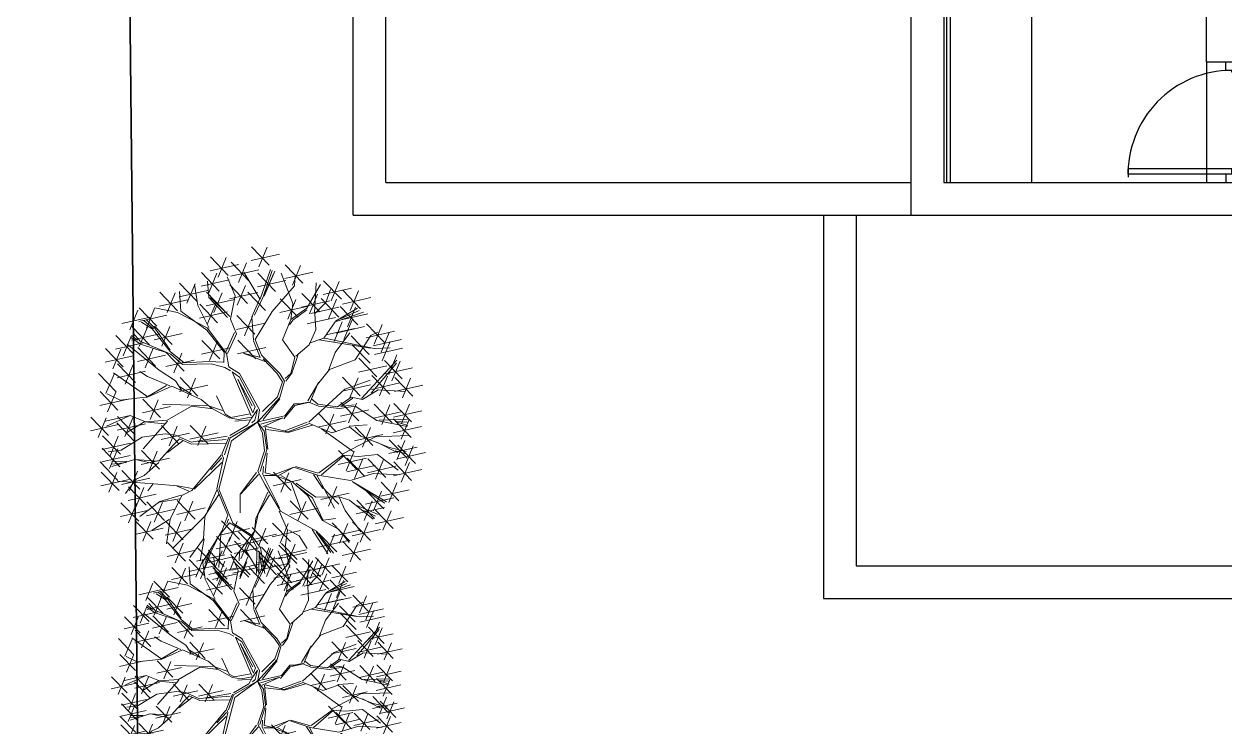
# Model space of a CAD drawing. Extents: x 2080 to 102394, y 2071 to 93424.
# Drawn here: x 84529.5 to 84858.9, y 79437.5 to 79630.1 of the extents above; entities that cross this region are included whole.
import ezdxf

# ---------------------------------------------------------------- set-up
doc = ezdxf.new("R2010")
doc.units = 0
doc.header["$LTSCALE"] = 20
doc.header["$MEASUREMENT"] = 0
for name, color, linetype, lineweight in [('division', 13, 'Continuous', 18), ('NEEM TREE', 84, 'Continuous', 5), ('tree', 60, 'Continuous', 0)]:
    doc.layers.add(name, color=color, linetype=linetype, lineweight=lineweight)
for name, color, linetype in [('DOOR', 1, 'Continuous'), ('Glass', 130, 'Continuous'), ('wall', 13, 'Continuous')]:
    doc.layers.add(name, color=color, linetype=linetype)

# ---------------------------------------------------------------- blocks, each defined once
blk = doc.blocks.new('TREE')
at = {"layer": 'tree', "linetype": 'ByBlock'}
for p, q in [((-0.2047716997317366, 0.6602496223813432), (-0.109540623164321, 0.583660957185657)), ((-0.1724862412111179, 0.5879475225879105), (-0.1581848741434442, 0.6953171114546421)), ((-0.1348287441633147, 0.660200407017328), (-0.03959766759589911, 0.5836117418216418)), ((-0.102543285642696, 0.5878983072238952), (-0.08824191857502228, 0.6952678960906269)), ((-0.0332904832348504, 0.6639208178503395), (0.05261188193571797, 0.6887732089830934)), ((-0.03273926895008117, 0.7067743865409284), (0.06249180761733442, 0.630185721345697)), ((-0.03046937203953348, 0.5587907972280846), (-0.01616800497185977, 0.6661603860948162)), ((0.05003146862145513, 0.5834706857658603), (0.06433283568912884, 0.6908402746325919)), ((0.1555702320079035, 0.5562703697946745), (0.169871599076032, 0.6636399586614061)), ((-0.2730131341263586, 0.5454230838104195), (-0.2587117670582302, 0.6527926726766964)), ((-0.2053229140165058, 0.6173960536907543), (-0.1194205488459374, 0.6422484448235082)), ((-0.1913900040840417, 0.5074789055452129), (-0.1770886370159133, 0.6148484944119446)), ((-0.1353799584476292, 0.6173468383262843), (-0.04947759327751555, 0.6421992294590382)), ((-0.08887329515027886, 0.4611941131392996), (-0.08735537877373645, 0.6347601536986076)), ((-0.06330604484446667, 0.5882393283304737), (0.02259632032564696, 0.6130917194632275)), ((-0.06275483056015219, 0.6310928970210625), (0.0324762460072634, 0.5545042318258311)), ((-0.05480624512210852, 0.6425909750305436), (-0.05169977730156461, 0.590293229650797)), ((-0.04693692081445988, 0.6439180218535512), (-0.04656676493459599, 0.610669520612646)), ((-0.04237954751988582, 0.5999547460264694), (-0.03543713852604924, 0.6434779408718896)), ((0.01719479581652195, 0.6129192168682494), (0.1030971609866356, 0.6377716080010032)), ((0.01774601010083643, 0.6557727855588382), (0.112977086668252, 0.5791841203636068)), ((0.02886617604053754, 0.592458615403757), (0.02290427004618323, 0.6447507030866291)), ((0.03495025949587216, 0.6410716397167562), (0.03250191015786186, 0.5878371554031219)), ((0.0437559389361013, 0.6368461453021155), (0.03852490488270632, 0.585997623717958)), ((0.1504912383152259, 0.5515816373540474), (0.1052596279232603, 0.6391280503312373)), ((0.1227335592029704, 0.5857189008975183), (0.208635924373084, 0.6105712920302722)), ((0.1232847734877396, 0.6285724695881072), (0.2185158500551552, 0.551983804392421)), ((0.2377070912525596, 0.5150510653966194), (0.2520084583202333, 0.622420654263351)), ((-0.4374773307836222, 0.4562615439790534), (-0.4231759637159485, 0.563631132845785)), ((-0.3610802317489288, 0.5643843513262254), (-0.2658491551819679, 0.4877956861305393)), ((-0.3287947732287648, 0.4920822515327927), (-0.3144934061606364, 0.5994518403995244)), ((-0.3058498069312918, 0.5748716149128086), (-0.2199474417611782, 0.5997240060455624)), ((-0.2902821670090816, 0.5111309517383233), (-0.3030264878871094, 0.5703692050547033)), ((-0.2242266768889749, 0.5369274366480568), (-0.1383243117188613, 0.5617798277803558)), ((-0.2236754626046604, 0.5797810053386456), (-0.1284443860367901, 0.5031923401429594)), ((-0.2072361589953289, 0.4328113964179465), (-0.216589730884607, 0.6045441189694429)), ((-0.08490814947936087, 0.4833227916560645), (-0.07060678241168716, 0.5906923805223414)), ((-0.05169977730156461, 0.590293229650797), (-0.01067010028009463, 0.4796723166705306)), ((-0.005161655896699813, 0.4639457741950537), (-0.04237954751988582, 0.5999547460264694)), ((-0.002144088200111582, 0.5575333370989028), (0.093086988367304, 0.4809446719032167)), ((0.00138116530570187, 0.4731389211042369), (0.02886617604053754, 0.592458615403757)), ((0.03852490488270632, 0.585997623717958), (0.006467804897965834, 0.4768519306567214)), ((0.03014137032050712, 0.4852312373054701), (0.04444273738818083, 0.5926008261722018)), ((0.1630054053312051, 0.545126303365123), (0.2237171336464598, 0.6000962616635661)), ((0.2048704184471717, 0.5444995964994632), (0.2907727836177401, 0.5693519876322171)), ((0.2054216327319409, 0.5873531651900521), (0.3006527092993565, 0.5107644999943659)), ((0.2257115066045117, 0.5030681841485602), (0.2872921249313549, 0.5693332060986904)), ((0.3301473046344654, 0.4703861666880584), (0.3444486717021391, 0.5777557555543353)), ((0.4054635251686705, 0.4811434850030309), (0.4197648922363442, 0.5885130738697626)), ((-0.4703140035890101, 0.4857100750818972), (-0.3844116384184417, 0.5105624662141963)), ((-0.4697627893042409, 0.5285636437724861), (-0.3745317127368253, 0.4519749785767999)), ((-0.361631446033698, 0.5215307826356366), (-0.2757290808635844, 0.5463831737683904)), ((-0.2063065960951462, 0.427299132796179), (-0.2902821670090816, 0.5111309517383233)), ((-0.1402414872313784, 0.4833063010405567), (-0.1438061513554203, 0.5217404302798059)), ((-0.1177448222847488, 0.5127713227584536), (-0.03184245711463518, 0.5376237138912074)), ((-0.1171936079999796, 0.5556248914490425), (-0.02196253143256399, 0.4790362262533563)), ((-0.002695302484880813, 0.514679768408314), (0.08320706268568756, 0.5395321595406131)), ((0.1766775252158368, 0.4132364758852418), (0.1504912383152259, 0.5515816373540474)), ((0.1688134770447505, 0.4090550968658135), (0.1630054053312051, 0.545126303365123)), ((0.2787885677857957, 0.4021195594700657), (0.2930899348534695, 0.5094891483367974)), ((0.2815336599583134, 0.4872141407131494), (0.3322998782232389, 0.5349723532376629)), ((0.2973106318290775, 0.4998346977904475), (0.3832129969996458, 0.5246870889232014)), ((0.2978618461138467, 0.5426882664810364), (0.3930929226812623, 0.4660996012853502)), ((0.3726268523632825, 0.51059201610542), (0.4585292175338509, 0.5354444072381739)), ((0.3731780666480518, 0.5534455847960089), (0.4684091432154673, 0.4768569196007775)), ((-0.4677666639536255, 0.3685443559720625), (-0.4534652968859518, 0.4759139448383394)), ((-0.3142592101416994, 0.4371156584256823), (-0.4122265174305539, 0.4876513183471616)), ((-0.3142592101416994, 0.4371156584256823), (-0.3981511339115968, 0.5041164927033606)), ((-0.3883072487788013, 0.3547327278583907), (-0.3740058817111276, 0.4621023167246676)), ((-0.3648914025407066, 0.3699328150214569), (-0.3505900354730329, 0.4773024038881886)), ((-0.1122412785016422, 0.38452800446521), (-0.1402414872313784, 0.4833063010405567)), ((-0.08063028726110133, 0.3786826676196142), (-0.08887329515027886, 0.4611941131392996)), ((-0.02646622730026138, 0.3760885798014897), (-0.01216486023258767, 0.4834581686682213)), ((-0.008514703547916724, 0.3991378379396338), (-0.005161655896699813, 0.4639457741950537)), ((0.0002856997557501018, 0.3977666757214138), (0.00138116530570187, 0.4731389211042369)), ((0.1805266360643145, 0.4058778849680493), (0.2257115066045117, 0.5030681841485602)), ((0.1885218385141343, 0.4646439632219881), (0.2837529150815499, 0.3880552980263019)), ((0.220807297034753, 0.3923418634285554), (0.2351086641024267, 0.499711452295287)), ((0.2459518949808626, 0.4315680905729096), (0.3318542601509762, 0.4564204817052087)), ((0.246503109265177, 0.4744216592634984), (0.3417341858325926, 0.3978329940678123)), ((0.2645663811476879, 0.3725921596715125), (0.2815336599583134, 0.4872141407131494)), ((0.2735313918965403, 0.3684349571863095), (0.2851151465347357, 0.4823110573834128)), ((0.3569957221034201, 0.4048621390688822), (0.3972012187346081, 0.4816141244805294)), ((0.4096842221442785, 0.4714890344566811), (0.504915298711694, 0.3949003692609949)), ((0.4419696806648972, 0.3991869346632484), (0.4562710477325709, 0.50655652352998)), ((0.5468795489377953, 0.3728220639031861), (0.561180916005469, 0.4801916527699177)), ((-0.5611328601175956, 0.3076993046565804), (-0.5468314930499218, 0.415068893523312)), ((-0.542356951047168, 0.4094201606035313), (-0.4471258744797524, 0.3328314954078451)), ((-0.5100714925265493, 0.3371180608100985), (-0.4957701254584208, 0.4444876496768302)), ((-0.5006033367590135, 0.3979928870744516), (-0.4147009715888998, 0.4228452782072054)), ((-0.500052122474699, 0.4408464557650404), (-0.4048210459068287, 0.3642577905693543)), ((-0.4523033325963297, 0.3771209612432358), (-0.4920412145606861, 0.4151515571561504)), ((-0.3977280753456398, 0.3993813461243008), (-0.3118257101755262, 0.4242337372570546)), ((-0.3971768610613253, 0.4422349148148896), (-0.3019457844939097, 0.3656462496192034)), ((-0.2950708033299634, 0.3732950854041519), (-0.3844675136460864, 0.4056774366094942)), ((-0.2946193013499396, 0.3706177002163713), (-0.3142592101416994, 0.4371156584256823)), ((-0.2414996160687224, 0.3318735208349608), (-0.2271982490005939, 0.4392431097012377)), ((-0.1200398703754217, 0.3971424797332475), (-0.2125931242276238, 0.4319080223272067)), ((-0.108181731005061, 0.3767900427010318), (-0.2063065960951462, 0.427299132796179)), ((-0.05930290010564931, 0.4055371109043335), (0.02659946506491906, 0.4303895020366326)), ((-0.05875168582088008, 0.4483906795949224), (0.0364793907465355, 0.3718020143992362)), ((0.1413231901733525, 0.2925897347627142), (0.1688134770447505, 0.4090550968658135)), ((0.1431178708448897, 0.2819473640579417), (0.1766775252158368, 0.4132364758852418)), ((0.1879706242293651, 0.4217903945313992), (0.2738729893999334, 0.4466427856636983)), ((0.331508334029877, 0.4161930842610673), (0.4267394105972926, 0.3396044190653811)), ((0.3637937925504957, 0.3438909844676346), (0.3780951596186242, 0.4512605733343662)), ((0.4091330078595092, 0.4286354657656375), (0.4950353730300776, 0.4534878568983913)), ((0.4111663096973643, 0.316166116221666), (0.4575915097689176, 0.4386712426753547)), ((0.5140428761324074, 0.4022705950060299), (0.5999452413029758, 0.427122986138329)), ((0.5145940904171766, 0.4451241636966188), (0.6098251669845922, 0.3685354985009326)), ((-0.5910221504832407, 0.2773912757688777), (-0.5767207834151122, 0.3847608646356093)), ((-0.5429081653314825, 0.3665665919129424), (-0.4570058001613688, 0.3914189830452415)), ((-0.4487023065262292, 0.3077752842618793), (-0.5309965756728161, 0.3638504930149793)), ((-0.4801490593918061, 0.3276933749693853), (-0.52360070506802, 0.3708081426530043)), ((-0.4745942422332519, 0.328630113903273), (-0.5138903273141295, 0.3781561001801492)), ((-0.3538391702240915, 0.3409039008920445), (-0.4523033325963297, 0.3771209612432358)), ((-0.2522802941866757, 0.3021166211547097), (-0.2977492859463382, 0.372843398358782)), ((-0.232764298290931, 0.3026541849371824), (-0.2946193013499396, 0.3706177002163713)), ((-0.2743362888736556, 0.3613220519373499), (-0.188433923703542, 0.3861744430701037)), ((-0.2737850745888863, 0.4041756206279388), (-0.1785539980214708, 0.3275869554322526)), ((-0.1233735311598139, 0.267974519080326), (-0.1920236525356813, 0.3598978004961282)), ((-0.07484137949541037, 0.245384074307367), (-0.108181731005061, 0.3767900427010318)), ((-0.09549449833139079, 0.3342252808024568), (-0.08063028726110133, 0.3786826676196142)), ((-0.07273677681814661, 0.2650933630543477), (-0.0584354097504729, 0.3724629519210794)), ((0.06914111148034863, 0.3056384066230748), (-0.008514703547916724, 0.3991378379396338)), ((0.06957763222771973, 0.3199881291834572), (0.0002856997557501018, 0.3977666757214138)), ((0.07544354382935126, 0.3626452808325666), (0.1706746203967668, 0.2860566156368805)), ((0.10772900234997, 0.2903431810391339), (0.1220303694176437, 0.3977127699058656)), ((0.2347808708022967, 0.3003508774559123), (0.266877008928077, 0.3588902472401969)), ((0.266877008928077, 0.3588902472401969), (0.3569957221034201, 0.4048621390688822)), ((0.3309571197455625, 0.3733395155700237), (0.4168594849156761, 0.3981919067027775)), ((0.3873694333342428, 0.2655848842050545), (0.4016708004019165, 0.3729544730717862)), ((0.4116178116773881, 0.3134887310338854), (0.5357320545308539, 0.3567709280764575)), ((0.4442580984755296, 0.3548685642358578), (0.5394891750429451, 0.2782798990401716)), ((0.4765435569961483, 0.2825664644424251), (0.490844924063822, 0.3899360533091567)), ((-0.6238588232881739, 0.3068398068712668), (-0.5379564581180603, 0.3316921980040206)), ((-0.6233076090038594, 0.3496933755618556), (-0.5280765324364438, 0.2731047103666242)), ((-0.477638222735095, 0.1801211204092397), (-0.5630706165215997, 0.3056200677215202)), ((-0.531906900615013, 0.212928651418224), (-0.5176055335468845, 0.3202982402849557)), ((-0.3896616828328661, 0.2230334303885684), (-0.4487023065262292, 0.3077752842618793)), ((-0.4071844598465759, 0.225313043054939), (-0.4454567203806619, 0.3054673831097716)), ((-0.414413958334535, 0.2003477184048279), (-0.4001125912668613, 0.3077173072715595)), ((-0.2349912789272821, 0.2995251127040319), (-0.3901688904147704, 0.3068848798061481)), ((-0.2835645098448367, 0.274236094526259), (-0.3538391702240915, 0.3409039008920445)), ((-0.2796076163399448, 0.2004047593159157), (-0.2653062492722711, 0.3077743481826474)), ((-0.1055734496235345, 0.2945418941571916), (-0.01967108445296617, 0.3193942852894907)), ((-0.1050222353387653, 0.3373954628477804), (-0.009791158771349728, 0.2608067976520942)), ((-0.08264970785694459, 0.2916870887302139), (-0.08958556152219899, 0.3491513309500078)), ((0.09216289305823011, 0.2509886446960081), (0.06914111148034863, 0.3056384066230748)), ((0.1056334072991376, 0.2699157118618132), (0.06957763222771973, 0.3199881291834572)), ((0.07489232954458203, 0.3197917121419778), (0.1607946947146957, 0.3446441032747316)), ((0.2329217450019314, 0.3113754046994472), (0.1471733459547977, 0.288492642001529)), ((0.2492194992846635, 0.3122598263580585), (0.3444505758525338, 0.235671161162827)), ((0.2815049578052822, 0.2399577265650805), (0.2958063248734106, 0.3473273154318122)), ((0.3309324336833015, 0.2942132974408196), (0.4111663096973643, 0.316166116221666)), ((0.3427069259091695, 0.29069184507307), (0.4260973454597661, 0.3102614724652994)), ((0.4260973454597661, 0.3102614724652994), (0.5371131194110603, 0.3485812792669094)), ((0.5416241688876653, 0.3381659323149506), (0.4319058126720847, 0.3084874613682587)), ((0.4437068841907603, 0.3120149955448142), (0.5296092493613287, 0.336867386677568)), ((0.4820000303170673, 0.1939983543761628), (0.5517068296016987, 0.3120070378618038)), ((0.5755416540737315, 0.2143877095095377), (0.5898430211418599, 0.3217572983762693)), ((-0.5684587958517113, 0.1491026664716628), (-0.5541574287840376, 0.2564722553383945)), ((-0.5647435734199462, 0.2423771825210679), (-0.4788412082498326, 0.267229573653367)), ((-0.5641923591356317, 0.2852307512116568), (-0.4689612825682161, 0.2086420860159706)), ((-0.4472506311394682, 0.2297962495076717), (-0.3613482659693545, 0.2546486406399708)), ((-0.4466994168551537, 0.2726498181982606), (-0.3514683402877381, 0.1960611530025744)), ((-0.312444289144878, 0.2298532904183048), (-0.2265419239747644, 0.2547056815510587)), ((-0.3118930748605635, 0.2727068591093484), (-0.2166619982931479, 0.1961181939136623)), ((-0.2604963554922506, 0.2362496140085568), (-0.2835645098448367, 0.274236094526259)), ((-0.1219924662796075, 0.2597848702707779), (-0.232764298290931, 0.3026541849371824)), ((-0.08021516718054045, 0.2109496543075693), (-0.1224705271997664, 0.2626197487047648)), ((-0.07516896857941902, 0.1810259375033638), (-0.1219924662796075, 0.2597848702707779)), ((0.1055353856127113, 0.2394434812399595), (0.1431178708448897, 0.2819473640579417)), ((0.1061015848658826, 0.2671394412432164), (0.1413231901733525, 0.2925897347627142)), ((0.1458759282186293, 0.279851306146611), (0.2347808708022967, 0.3003508774559123)), ((0.202826624316458, 0.1722671724287466), (0.2171279913841317, 0.2796367612950235)), ((0.248668285000349, 0.2694062576674696), (0.3345706501704626, 0.2942586488002235)), ((0.258028825110614, 0.2287923426702037), (0.3309324336833015, 0.2942132974408196)), ((0.5427049812687983, 0.2438362406119268), (0.6286073464389119, 0.2686886317446806)), ((0.5432561955531128, 0.2866898093025156), (0.6384872721205284, 0.2101011441072842)), ((0.5450453606681549, 0.2352427428522788), (0.5826391993750804, 0.2611810106445773)), ((-0.6730011879349149, 0.2040365830257542), (-0.5777701113674993, 0.127447917830068)), ((-0.6407157294142962, 0.1317344832323215), (-0.6264143623466225, 0.2391040720990532)), ((-0.6012954686570993, 0.1785511975745067), (-0.5153931034865309, 0.2034035887072605)), ((-0.60074425437233, 0.2214047662650955), (-0.5055131778049144, 0.1448161010694093)), ((-0.5089458572756485, 0.2500290553448394), (-0.5844198948889243, 0.2487223469474884)), ((-0.4756527748272674, 0.23327754314505), (-0.5089458572756485, 0.2500290553448394)), ((-0.3947483224246753, 0.2193204208360839), (-0.4756527748272674, 0.23327754314505)), ((-0.2993589710540618, 0.2182751126861149), (-0.3896616828328661, 0.2230334303885684)), ((-0.2596527459090794, 0.1973705099521794), (-0.3387161448654297, 0.2173485429652828)), ((-0.2623837817131971, 0.2135654218950549), (-0.2993589710540618, 0.2182751126861149)), ((-0.247621472415176, 0.1599021719939628), (-0.2623837817131971, 0.2135654218950549)), ((-0.243003010389657, 0.166391452165044), (-0.2604963554922506, 0.2362496140085568)), ((-0.2033609782220083, 0.1057132190940138), (-0.1890596111538798, 0.2130828079607454)), ((-0.07655003345962541, 0.1892155863129119), (-0.07484137949541037, 0.245384074307367)), ((-0.06064916904551865, 0.1275941416079149), (-0.02309559609057033, 0.2037369467270764)), ((0.00249525644176174, 0.03742958015300246), (0.09809314223321053, 0.2158225501925699)), ((0.09676663912796357, 0.2236886502787456), (0.09216289305823011, 0.2509886446960081)), ((0.09809314223321053, 0.2158225501925699), (0.09901478141046027, 0.176480734366578)), ((0.1114972916070656, 0.1871513935570874), (0.1055353856127113, 0.2394434812399595)), ((0.1705411657958393, 0.2445692722217245), (0.2657722423632549, 0.1679806070260383)), ((0.2186426852954355, 0.1635165715483708), (0.1881312882378552, 0.2281812117494155)), ((0.1881312882378552, 0.2281812117494155), (0.2187834206438311, 0.130012095465645)), ((0.2190941872754593, 0.1608391863605902), (0.2558018444742629, 0.2256632704375079)), ((0.2299656755412798, 0.1626725043684019), (0.2642887943029564, 0.224340946385837)), ((0.2642887943029564, 0.224340946385837), (0.4011907394269656, 0.2417584427744259)), ((0.4011907394269656, 0.2417584427744259), (0.5450453606681549, 0.2352427428522788)), ((0.418252276905605, 0.2131307848721917), (0.5134833534730205, 0.1365421196765055)), ((0.4505377354262237, 0.140828685078759), (0.4648391024938974, 0.2481982739454907)), ((-0.6735524022196842, 0.1611830143351654), (-0.5876500370495705, 0.1860354054674644)), ((-0.5700170971049374, 0.04881103816342147), (-0.555715730036809, 0.1561806270301531)), ((-0.4808838088806624, 0.1824290215608926), (-0.5169226430889466, 0.1815861711147591)), ((-0.421765155592766, 0.09722445591796713), (-0.477638222735095, 0.1801211204092397)), ((-0.1561977407236554, 0.04968968617549763), (-0.247621472415176, 0.1599021719939628)), ((-0.1279765819117529, 0.06301443901156745), (-0.243003010389657, 0.166391452165044)), ((-0.2361976510269415, 0.1351617501968576), (-0.1502952858568278, 0.1600141413291567)), ((-0.2356464367421722, 0.1780153188874465), (-0.1404153601747566, 0.1014266536917603)), ((-0.06234100055735325, 0.1049566995225177), (-0.07655003345962541, 0.1892155863129119)), ((-0.0551917342163506, 0.1451975769427918), (-0.07570411770393548, 0.2005343073556105)), ((0.01591939790796459, 0.03969336590989769), (0.08789987095724427, 0.1774615886956781)), ((0.08789987095724427, 0.1774615886956781), (0.03772213788624867, 0.06002554147607952)), ((0.09901478141046027, 0.176480734366578), (0.04276240470289849, 0.04707526961919939)), ((0.04365238706122909, 0.02485944697264131), (0.1114972916070656, 0.1871513935570874)), ((0.2174523580029017, 0.05430866779261123), (0.2299656755412798, 0.1626725043684019)), ((0.3357749560964294, 0.132895921841282), (0.4235927779786834, 0.1588811869460187)), ((0.4177010626208357, 0.1702772161811481), (0.5036034277914041, 0.1951296073139019)), ((0.4235927779786834, 0.1588811869460187), (0.4820000303170673, 0.1939983543761628)), ((0.4235927779786834, 0.1588811869460187), (0.5029639157846759, 0.1359842387755634)), ((0.4927488593693852, 0.1557216329342737), (0.5879799359368008, 0.07913296773858747)), ((0.5029639157846759, 0.1359842387755634), (0.6176713823965656, 0.1524124843363097)), ((0.5067126966496289, 0.09741918611643996), (0.6117792680397542, 0.1710174800978166)), ((0.5250343178900039, 0.08341953314084094), (0.5393356849576776, 0.1907891220075726)), ((0.62418741963711, 0.04506976997208767), (0.6384887867052385, 0.1524393588388193)), ((-0.6951409054386204, 0.1094923127357106), (-0.5999098288707501, 0.03290364754047914)), ((-0.6628554469180017, 0.03719021294273261), (-0.6485540798498732, 0.1445598018094643)), ((-0.5198075131734186, 0.1140019642407424), (-0.6220370881692361, 0.1414942471492395)), ((-0.6028537699098706, 0.07825956926581057), (-0.516951404739757, 0.1031119603985644)), ((-0.6023025556255561, 0.1211131379568542), (-0.5070714790581405, 0.044524472761168)), ((-0.4593476408249444, 0.0547205730999849), (-0.5225849217526957, 0.1135335947737985)), ((-0.4435362387521309, 0.05976628717235144), (-0.5198075131734186, 0.1140019642407424)), ((-0.1409325458112107, 0.05797438263653021), (-0.2226658918411886, 0.1445998835897626)), ((-0.04236376619383009, 0.0691283389619457), (-0.06234100055735325, 0.1049566995225177)), ((-0.05605447242442096, 0.1003478099914901), (-0.06064916904551865, 0.1275941416079149)), ((0.2102628259103767, 0.0642723276992001), (0.2214048150558483, 0.1471372739292747)), ((0.3109519972076669, 0.04756190748594236), (0.3357749560964294, 0.132895921841282)), ((0.4027528054075447, 0.149859780555289), (0.4276523254752647, 0.1511432251818405)), ((0.4276523254752647, 0.1511432251818405), (0.4980850114720852, 0.1322459862508367)), ((0.4921976450846159, 0.11286806424323), (0.5781000102551843, 0.1377204553759839)), ((0.4960924514239196, 0.1089896498697271), (0.5913235279913351, 0.0324009846744957)), ((0.5580634267307687, 0.006707622449994233), (0.5723647937984424, 0.1140772113167259)), ((0.5724767753690685, 0.08891072431106295), (0.6282891922351155, 0.1067452200309162)), ((0.591901961116946, 0.1173718697655204), (0.6871330376843616, 0.0407832045698342)), ((-0.6956921197229349, 0.06663874404512171), (-0.6097897545528213, 0.09149113517787555)), ((-0.5542371578103484, 0.03586361745237809), (-0.6342421880358415, 0.06424852389909574)), ((-0.4431460907799192, 0.05745272832336923), (-0.5509915716643263, 0.03355571630027043)), ((-0.4855723157293141, -0.04838783391915058), (-0.4712709486616404, 0.05898175494758107)), ((-0.4001215260318531, 0.03663184486458704), (-0.4431460907799192, 0.05745272832336923)), ((-0.4102484324403122, 0.04586910716898274), (-0.4250107417387881, 0.0995323570700748)), ((-0.3927203792904947, 0.04073516230573659), (-0.421765155592766, 0.09722445591796713)), ((-0.1265720492124274, 0.05468562715577718), (-0.2010833510103112, 0.03355471653821951)), ((-0.0377666156828127, 0.02492955849038481), (-0.1182398234750508, 0.05609073555615396)), ((-0.01329052222081373, 0.02932683898825417), (-0.05774630393625557, 0.07771036790609287)), ((0.006168385470118665, 0.04653789418898668), (-0.05605447242442096, 0.1003478099914901)), ((-0.00287053593501696, 0.03383754218384638), (-0.04236376619383009, 0.0691283389619457)), ((0.1976255954759836, 0.02294401311564798), (0.2102628259103767, 0.0642723276992001)), ((0.2039121236084611, 0.01833512358462031), (0.2174523580029017, 0.05430866779261123)), ((0.4532510962771994, 0.09399042270979407), (0.548482172844615, 0.01740175751410789)), ((0.4561040361850246, 0.04968754341871318), (0.5071641986296527, 0.09474180092865936)), ((0.5071641986296527, 0.09474180092865936), (0.5724767753690685, 0.08891072431106295)), ((0.5252267539253808, 0.03615615355283808), (0.6111291190959491, 0.06100854468513717)), ((0.5913507468321768, 0.07451830107493151), (0.6772531120022904, 0.09937069220768535)), ((0.6431664820879632, -0.04299054909279221), (0.6574678491556369, 0.06437903977348469)), ((-0.5509915716643263, 0.03355571630027043), (-0.6426554945960561, -0.018544082891367)), ((-0.6173725956355156, 0.00868489532285821), (-0.5221415190681, -0.06790376987237323)), ((-0.5850871371148969, -0.06361720447011976), (-0.5707857700472232, 0.04375238439661189)), ((-0.5184089885347021, -0.01893930281676148), (-0.4325066233641337, 0.005913088315992354)), ((-0.5178577742499328, 0.02391426587382739), (-0.4226266976825173, -0.05267439932140405)), ((-0.2066381681688654, 0.03261797760478657), (-0.4001215260318531, 0.03663184486458704)), ((-0.2284409081471495, 0.01228580203815), (-0.3885384380118921, 0.03287471991689017)), ((-0.2099301270895921, 0.01826259734707492), (-0.3285150864107891, -0.04075639378424967)), ((-0.1317103377159583, 0.0371636683903489), (-0.3243331451321865, -0.04861683617355084)), ((-0.2136438908014497, 0.02334676911777933), (-0.281644028215851, 0.02853499858883879)), ((-0.2010833510103112, 0.03355471653821951), (-0.2099301270895921, 0.01826259734707492)), ((-0.1256356940798469, 0.04913308591812893), (-0.1965112617599516, 0.02338071529993613)), ((0, 0), (-0.1317103377159583, 0.0371636683903489)), ((0, 0), (-0.1256356940798469, 0.04913308591812893)), ((-0.004900614163034334, 0.03047193051497743), (-0.0377666156828127, 0.02492955849038481)), ((-0.0002968680928461254, 0.003171936097714934), (-0.02582808773922807, -0.04586534228656092)), ((-0.01930748353652234, 0.01709740458682063), (-0.002169578358461877, 0.0142770185725567)), ((-0.0002968680928461254, 0.003171936097714934), (-0.01425027585582939, -0.04676813503783706)), ((0.03954847537715978, 0.03225717759187319), (-0.004900614163034334, 0.03047193051497743)), ((-0.002169578358461877, 0.0142770185725567), (0.03954847537715978, 0.03225717759187319)), ((0, 0), (0.04365238706122909, 0.02485944697264131)), ((0, 0), (0.09070963477279292, -0.07331829277745783)), ((0, 0), (0.1387402822178956, -0.009338275880509173)), ((0.04276240470289849, 0.04707526961919939), (0.01591939790796459, 0.03969336590989769)), ((0.04566161572893179, 0.01124709741088736), (0.1342292327412906, 0.001077071071449609)), ((0.1342292327412906, 0.001077071071449609), (0.1976255954759836, 0.02294401311564798)), ((0.1387402822178956, -0.009338275880509173), (0.2039121236084611, 0.01833512358462031)), ((0.2076511679861142, 0.01345861008076099), (0.2493882013332041, 0.0148279314444153)), ((0.2143055509545775, 0.02300332002641881), (0.2460740999958944, 0.01718455300715505)), ((0.2460740999958944, 0.01718455300715505), (0.3109519972076669, 0.04756190748594236)), ((0.2493882013332041, 0.0148279314444153), (0.3231779914135586, 0.04136306993041217)), ((0.3167604644204403, 0.04578789638890157), (0.3889420701329982, 0.03285460812458041)), ((0.3889420701329982, 0.03285460812458041), (0.4561040361850246, 0.04968754341871318)), ((0.3938475333852693, 0.03643536740310083), (0.4501782769234524, 0.001230447362104314)), ((0.539481517135755, -0.1795340405492425), (0.4316657545850831, 0.01203817444866218)), ((0.4501782769234524, 0.001230447362104314), (0.533174282697928, 0.006803968524309312)), ((0.4662405924245832, 0.001589249629432743), (0.5614716689919987, -0.07499941556625345)), ((0.533174282697928, 0.006803968524309312), (0.6398697447607447, -0.06185843028697491)), ((0.5358527653143028, 0.00725565556967922), (0.637502028775998, -0.03148302643785428)), ((0.582488953594293, -0.07663826169527965), (0.5967903206619667, 0.03073132717145199)), ((0.6103298092825753, -0.01354201799040311), (0.6962321744526889, 0.01131037314235073)), ((0.6108810235673445, 0.02931155070018576), (0.7061121001347601, -0.04727711449550043)), ((-0.6495888601962179, -0.1269734156403501), (-0.6352874931285442, -0.01960382677361849)), ((-0.6179238099202848, -0.03416867336773066), (-0.5320214447497165, -0.009316282234976825)), ((-0.3336017260025983, -0.0444694033367341), (-0.4539349932201731, -0.07618274235392164)), ((-0.3243331451321865, -0.04861683617355084), (-0.3995592043270335, -0.1840771578076783)), ((-0.3285150864107891, -0.04075639378424967), (-0.3865104948777116, -0.1457105386134572)), ((-0.02582808773922807, -0.04586534228656092), (-0.07820759031710622, -0.09943019218417248)), ((-0.01425027585582939, -0.04676813503783706), (-0.06901703904122769, -0.1031149132513747)), ((0.003697462894251657, -0.03778029951263306), (-0.06339767846566247, -0.104975265379835)), ((0.07938664452694866, -0.07247422559748884), (-0.003198125019025611, -0.03052059462015677)), ((-0.002662975894963893, -0.05002896447240346), (0.04416052180522456, -0.1287878972393628)), ((3.232917379136779e-05, -0.01604623151797568), (0.07938664452694866, -0.07247422559748884)), ((0.006827447490650229, -0.04000599765504376), (0.04638750244112089, -0.1256588250062123)), ((0.0217753057054324, -0.01237959550235246), (0.1336772611643937, -0.01294560498490682)), ((0.4506297789034761, -0.001446937825676287), (0.5471225512087585, -0.192175085643612)), ((0.4656893781398139, -0.04126431906115613), (0.5515917433103823, -0.01641192792840229)), ((0.4982073436649443, -0.06882293120770555), (0.584109708835058, -0.04397054007495171)), ((0.4987585579497136, -0.02596936251711668), (0.5939896345171292, -0.1025580277128029)), ((0.549652280788905, -0.04718973059289056), (0.6355546459594734, -0.02233733946013672)), ((0.5502034950736743, -0.004336161902301683), (0.6454345716410899, -0.08092482709753313)), ((0.6339776304039333, -0.04325343452592278), (0.5572013280702777, -0.003073814645176753)), ((-0.682425533001151, -0.0975248845375063), (-0.5965231678310374, -0.0726724934052072)), ((-0.6818743187168366, -0.05467131584691742), (-0.586643242149421, -0.1312599810426036)), ((-0.4544031707864633, -0.07340647173532489), (-0.639970831566643, -0.0514022762431523)), ((-0.4539349932201731, -0.07618274235392164), (-0.5290072181346659, -0.127863945171157)), ((-0.3415174230854063, -0.06245973156910622), (-0.4516257622076409, -0.07293810226838104)), ((-0.07820759031710622, -0.09943019218417248), (-0.1625020233268515, -0.1303006807552265)), ((0.07763772481121123, -0.07843817626462624), (0.1506652462799138, -0.08005274348579405)), ((0.09070963477279292, -0.07331829277745783), (0.1550926486120261, -0.07363710577328675)), ((0.1506652462799138, -0.08005274348579405), (0.1961245015522763, -0.1170909815346022)), ((0.1550926486120261, -0.07363710577328675), (0.1691777686187379, -0.09086047057235191)), ((0.1691777686187379, -0.09086047057235191), (0.1988029841681964, -0.1166392944892323)), ((0.1997325470683791, -0.1221515581109998), (0.2799664230824419, -0.1001987393301533)), ((0.2908379113482624, -0.09836542132234172), (0.2005784628245237, -0.1108328370683012)), ((0.2799664230824419, -0.1001987393301533), (0.361029392400269, -0.1004582454152114)), ((0.3552209251874956, -0.09868423431817064), (0.4321672588043839, -0.0745322872212455)), ((0.361029392400269, -0.1004582454152114), (0.4605353223701059, -0.1591569843203615)), ((0.4321672588043839, -0.0745322872212455), (0.535130762454628, -0.07109858746480313)), ((0.5142992269220485, -0.1911516725140245), (0.5286005939897223, -0.0837820836472929)), ((-0.5290072181346659, -0.127863945171157), (-0.6262376229515212, -0.13283954772578)), ((-0.5262245334188265, -0.1302499079010886), (-0.6105706153398387, -0.1749293456846317)), ((-0.5883399851409195, -0.2365039838132361), (-0.574038618072791, -0.1291343949465045)), ((-0.3865104948777116, -0.1457105386134572), (-0.4550768315452842, -0.1682182691461094)), ((-0.4365949029779586, -0.2484918975551409), (-0.4222935359102848, -0.1411223086884092)), ((-0.2851298056016276, -0.1314693852696109), (-0.3467778890499176, -0.180886802329951)), ((-0.1708395252007904, -0.1288514569591825), (-0.2851298056016276, -0.1314693852696109)), ((-0.1717442235144517, -0.1404249089009681), (-0.2818842194560602, -0.1337772864212639)), ((-0.1625020233268515, -0.1303006807552265), (-0.1884750398562574, -0.190833349503464)), ((-0.1333961582936354, -0.136337418369294), (-0.1611438634026854, -0.1552927740208361)), ((-0.06901703904122769, -0.1031149132513747), (-0.1583200820482489, -0.1381611231445277)), ((-0.1490978739529965, -0.158971837390709), (-0.07872214065855587, -0.1133172029749403)), ((0.1285207700075262, -0.1649350707957637), (0.04139839204481177, -0.1124085996202666)), ((0.04416052180522456, -0.1287878972393628), (0.1326374057084649, -0.1893465239782017)), ((0.04638750244112089, -0.1256588250062123), (0.1303533368677563, -0.1758021047930924)), ((0.1988029841681964, -0.1166392944892323), (0.2114902168418666, -0.1592040563878072)), ((0.2159610005669492, -0.1194148660124483), (0.2161017359153448, -0.1529193420951742)), ((0.4605353223701059, -0.1591569843203615), (0.5815027581747927, -0.1471801350439819)), ((0.4882903761831585, -0.2175658813412156), (0.5025917432508322, -0.1101962924744839)), ((0.562323069656486, -0.1377009847169575), (0.6575541462239016, -0.2142896499126437)), ((0.5815027581747927, -0.1471801350439819), (0.6119738894803959, -0.1616402379186184)), ((0.5946085281771047, -0.2100030845103902), (0.6089098952447785, -0.1026334956436585)), ((-0.669400408778074, -0.2230282213931787), (-0.5834980436075057, -0.1981758302604248)), ((-0.6211766579458526, -0.207055452710847), (-0.535274292775739, -0.1822030615780932)), ((-0.6206254436615382, -0.1642018840202581), (-0.5253943670941226, -0.2407905492154896)), ((-0.4550768315452842, -0.1682182691461094), (-0.6114753136535, -0.1865027976264173)), ((-0.6069032244031405, -0.1966767988647007), (-0.5563794912268349, -0.1829221342600249)), ((-0.5527437571095106, -0.18754359426066), (-0.605498691703815, -0.2050056107209457)), ((-0.46849569687447, -0.1733363870989706), (-0.5833352356644355, -0.2545655431804335)), ((-0.4768331987484089, -0.1718871633029266), (-0.5527437571095106, -0.18754359426066)), ((-0.4073768797234152, -0.171595255417742), (-0.4768331987484089, -0.1718871633029266)), ((-0.4694315757828917, -0.2190433664527518), (-0.3835292106127781, -0.194190975319998)), ((-0.4688803614985773, -0.1761897977617082), (-0.3736492849311617, -0.2527784629573944)), ((-0.4166507367303893, -0.1645934903840498), (-0.3981399556723773, -0.1586166950751249)), ((-0.4073768797234152, -0.171595255417742), (-0.4004838947325879, -0.2265855521413869)), ((-0.3995592043270335, -0.1840771578076783), (-0.3899762801711404, -0.2747799800795292)), ((-0.1884750398562574, -0.190833349503464), (-0.2354071867816856, -0.3105772978747154)), ((-0.1611438634026854, -0.1552927740208361), (-0.2266331641608303, -0.2976767991099223)), ((-0.1597393307033599, -0.1636215858770811), (-0.1315845367585098, -0.1978950568422988)), ((-0.1490978739529965, -0.158971837390709), (-0.132520891891545, -0.1923425156046505)), ((-0.139059609985452, -0.2909649059101866), (-0.1247582429173235, -0.183595317043455)), ((-0.132520891891545, -0.1923425156046505), (-0.05487674158985101, -0.2377810113503074)), ((-0.1315845367585098, -0.1978950568422988), (-0.1072098713930245, -0.2746825798380996)), ((0.1303533368677563, -0.1758021047930924), (0.1581694288565814, -0.2744494779485649)), ((0.1322598143847245, -0.1698115842996231), (0.3362900806559992, -0.2026232444354719)), ((0.1724670407361373, -0.2857263089276785), (0.186768407803811, -0.1783567200609468)), ((0.2114902168418666, -0.1592040563878072), (0.2578622125620313, -0.2352856039669859)), ((0.2161017359153448, -0.1529193420951742), (0.258865686118952, -0.2239403130984101)), ((0.3229773647476577, -0.1981476796104289), (0.4182084413150733, -0.2747363448061151)), ((0.3362900806559992, -0.2026232444354719), (0.4329599702086853, -0.2618002402118691)), ((0.3552628232678217, -0.2704497794038616), (0.3695641903359501, -0.16308019053713)), ((0.4286868356066407, -0.2023495137350437), (0.5239179121740563, -0.2789381789307299)), ((0.4609722941272594, -0.2746516135280217), (0.4752736611949331, -0.1672820246617448)), ((0.5471225512087585, -0.192175085643612), (0.5921873927050001, -0.2432094299228993)), ((0.5535640641078317, -0.2250918534741686), (0.6394664292784, -0.2002394623414148)), ((0.5541152783926009, -0.182238284783125), (0.6493463549600165, -0.2588269499788112)), ((0.5617718553717168, -0.1805545534075463), (0.6476742205422852, -0.1557021622752472)), ((-0.6316496721710791, -0.2393381934211902), (-0.5364185956036636, -0.3159268586168764)), ((-0.5993642136504604, -0.3116402932146229), (-0.5850628465827867, -0.2042707043478913)), ((-0.4282777930889097, -0.3326318223730595), (-0.413976426021236, -0.2252622335063279)), ((-0.4004838947325879, -0.2265855521413869), (-0.3950681958995119, -0.2756386574355929)), ((-0.3695980649840749, -0.2770539350490253), (-0.302904438582118, -0.2434411220419861)), ((-0.3246608057856974, -0.2471100161988034), (-0.3695980649840749, -0.2770539350490253)), ((-0.2061738681509269, -0.2185632556897872), (-0.3246608057856974, -0.2471100161988034)), ((-0.302904438582118, -0.2434411220419861), (-0.2098559750434106, -0.2306050770980619)), ((-0.1718962827903852, -0.2615163748077975), (-0.08599391762027153, -0.2366639836750437)), ((-0.1713450685056159, -0.2186628061172087), (-0.07611399193820034, -0.2952514713124401)), ((-0.1270379831403261, -0.2080313288920479), (-0.05493028808405143, -0.2378221716467124)), ((-0.1170124106301955, -0.2175167319269349), (-0.1064685114483837, -0.2800415507226717)), ((-0.05487674158985101, -0.2377810113503074), (-0.01841915381919534, -0.3382279230918357)), ((-0.01072818479588022, -0.3337062828773014), (-0.04851276109047831, -0.2422469981052018)), ((0.1396303679307493, -0.2562777778252894), (0.225532733100863, -0.2314253866925355)), ((0.1401815822155186, -0.2134242091347005), (0.2354126587829342, -0.2900128743299319)), ((0.1450306942028874, -0.2292073308626641), (0.1530297601520942, -0.3929078978508187)), ((0.2578622125620313, -0.2352856039669859), (0.3073810153309751, -0.2800618037799723)), ((0.258865686118952, -0.2239403130984101), (0.3264623316986217, -0.2433158089011158)), ((0.267782639878078, -0.331534816090425), (0.2820840069457518, -0.2241652272236934)), ((0.3093140517876236, -0.2742287765331639), (0.2687337008278519, -0.2334522859591743)), ((0.2687337008278519, -0.2334522859591743), (0.3278433965788281, -0.2515054577106639)), ((0.3224261504628885, -0.2410012483010178), (0.4083285156330021, -0.2161488571682639)), ((0.3264623316986217, -0.2433158089011158), (0.3478206309418965, -0.2873338182712359)), ((0.5275552133693964, -0.2515060623013596), (0.61345757853951, -0.2266536711686058)), ((0.5281064276537109, -0.2086524936107708), (0.6233375042211264, -0.285241158806457)), ((-0.6322008864558484, -0.2821917621117791), (-0.54629852128528, -0.25733937097948)), ((-0.506112890154327, -0.2805644868976742), (-0.5648855433373683, -0.2990413038692168)), ((-0.5575346439040914, -0.3038725790283934), (-0.4623035673366758, -0.3804612442240796)), ((-0.5252491853834726, -0.3761746788218261), (-0.5109478183157989, -0.2688050899550944)), ((-0.4783282520897956, -0.2815894566219868), (-0.5080003163757283, -0.3032486790111761)), ((-0.3695980649840749, -0.2770539350490253), (-0.506112890154327, -0.2805644868976742)), ((-0.4611144658938429, -0.3031832912702157), (-0.3752121007237292, -0.2783309001379166)), ((-0.4605632516095284, -0.2603297225796268), (-0.3653321750421128, -0.336918387775313)), ((-0.3950681958995119, -0.2756386574355929), (-0.4173538293998718, -0.3269838369719764)), ((-0.3899762801711404, -0.2747799800795292), (-0.4094581244094115, -0.339928451131982)), ((-0.1137010436841592, -0.2700667775343391), (-0.1772565454461983, -0.3731033291010135)), ((-0.1072098713930245, -0.2746825798380996), (-0.112455621402205, -0.3593203760106007)), ((-0.1096989656412006, -0.2945159138248528), (-0.106361421004749, -0.3806081186230585)), ((-0.1024089639518024, -0.2877795124868499), (-0.0963358484946184, -0.3900935216579455)), ((0.1581694288565814, -0.2744494779485649), (0.2240742429248712, -0.3164624158371225)), ((0.2349459670726901, -0.3020862849880359), (0.3208483322428037, -0.2772338938552821)), ((0.2354971813574593, -0.2592327162969923), (0.3307282579248749, -0.3358213814926785)), ((0.3073810153309751, -0.2800618037799723), (0.3176977950251967, -0.3902446981355752)), ((0.3478206309418965, -0.2873338182712359), (0.4222863054956179, -0.3138115257202116)), ((0.3495695506580887, -0.2813698676040985), (0.5678327582486418, -0.2976897835569616)), ((0.3918417331296951, -0.2995089160922362), (0.5577332750822279, -0.3050619350128727)), ((0.406050310347382, -0.2910401744939008), (0.5012813869147976, -0.367628839689587)), ((0.4383357688680007, -0.3633422742873336), (0.4526371359361292, -0.2559726854206019)), ((0.4886393314727684, -0.2926620544330945), (0.583870408040184, -0.3692507196287806)), ((0.5002371313130425, -0.3085917944881658), (0.5861394964836109, -0.2837394033558667)), ((0.5209247899933871, -0.3649641542265272), (0.5352261570610608, -0.2575945653597955)), ((-0.5580858581888606, -0.346726147719437), (-0.4721834930182922, -0.3218737565866832)), ((-0.4173538293998718, -0.3269838369719764), (-0.5039722093779346, -0.3948882402173695)), ((-0.4229550193331306, -0.3445838573152287), (-0.4970908891145882, -0.4018176013696575)), ((-0.4841085445323188, -0.4110492059771786), (-0.4229550193331306, -0.3445838573152287)), ((-0.4094581244094115, -0.339928451131982), (-0.4823138638612363, -0.4216915766824059)), ((-0.4035131592791004, -0.3413052710470765), (-0.4221924905732521, -0.4648504597612373)), ((-0.3417384859562844, -0.3497634913273941), (-0.2465074093888688, -0.4263521565230803)), ((-0.3094530274361205, -0.4220655911208269), (-0.295151660367992, -0.3146960022540952)), ((-0.2391209504935432, -0.305493126104011), (-0.2794955602607843, -0.3822546529777355)), ((-0.2354071867816856, -0.3105772978747154), (-0.2065362368521164, -0.4817806526953063)), ((-0.2218524046897983, -0.3496309824854507), (-0.1266213281223827, -0.4262196476811368)), ((-0.1895669461691796, -0.4219330822788834), (-0.1752655791015059, -0.3145634934121517)), ((-0.01937269242580442, -0.3324105286519625), (-0.08387573530853842, -0.4803163591159318)), ((-0.04879034793475512, -0.3904982113908773), (-0.02671978231956018, -0.3224734385717056)), ((-0.01841915381919534, -0.3382279230918357), (0.04987533478924888, -0.460906484390307)), ((-0.007966055035467434, -0.3500855804963976), (0.1162721007140135, -0.3738389054456093)), ((-0.007571641259801254, -0.3360894742659184), (0.1126906141375912, -0.368935822115418)), ((0.1030039995280276, -0.4503418291901653), (0.1173053665957013, -0.3429722403234337)), ((0.2240742429248712, -0.3164624158371225), (0.2232951518603841, -0.3781431674528903)), ((0.2241361764895373, -0.4422245273049157), (0.238437543557211, -0.334854938438184)), ((0.2263012235607675, -0.313333343603972), (0.2776525931899414, -0.368976577414287)), ((0.3499139934669984, -0.4462815679071355), (0.3642153605346721, -0.3389119790408586)), ((0.4054990960630676, -0.3338937431849445), (0.4914014612331812, -0.3090413520521906)), ((0.4222863054956179, -0.3138115257202116), (0.4885518884343583, -0.4088904491959511)), ((0.4880881171884539, -0.3355156231236833), (0.5739904823585675, -0.3106632319909295)), ((0.4915466429438311, -0.4444254816585271), (0.5058480100115048, -0.3370558927917955)), ((-0.4876046845370183, -0.3918546778645577), (-0.3923736079696027, -0.4684433430602439)), ((-0.4553192260163996, -0.4641567776579905), (-0.4410178589482712, -0.3567871887912588)), ((-0.3657188345114264, -0.5011066206257055), (-0.3514174674437527, -0.3937370317589739)), ((-0.2794955602607843, -0.3822546529777355), (-0.34301635397469, -0.4205669875632339)), ((-0.3422897002410537, -0.3926170600184378), (-0.25638733507094, -0.3677646688856839)), ((-0.2758598261430052, -0.3868761129783707), (-0.2675886891361188, -0.4359235605757021)), ((-0.2224036189745675, -0.3924845511764943), (-0.1365012538039991, -0.3676321600437404)), ((-0.112455621402205, -0.3593203760106007), (-0.1551541781373089, -0.4731158175582095)), ((-0.106361421004749, -0.3806081186230585), (-0.1524758544451288, -0.472286154181802)), ((-0.0963358484946184, -0.3900935216579455), (-0.03312633949553856, -0.4660891925004762)), ((-0.05905728890047612, -0.484797871972205), (-0.04475592183280241, -0.3774282831054734)), ((0.0701673267226397, -0.4208932980877762), (0.1560696918927533, -0.3960409069550224)), ((0.07071854100740893, -0.3780397293967326), (0.1659496175748245, -0.4546283945924188)), ((0.1006755107482604, -0.4980303259976608), (0.1149768778159341, -0.3906607371309292)), ((0.1126906141375912, -0.368935822115418), (0.1498563941636348, -0.4240557523708048)), ((0.1175695184497272, -0.3651975695906913), (0.2597420446672913, -0.4280392507530451)), ((0.1912995036846041, -0.4127759962025266), (0.2772018688547178, -0.3879236050697727)), ((0.1918507179689186, -0.369922427511483), (0.2870817945363342, -0.4465110927071692)), ((0.2232951518603841, -0.3781431674528903), (0.2612470224435128, -0.5032644215543769)), ((0.3170773206620652, -0.4168330368047464), (0.4029796858321788, -0.3919806456719925)), ((0.3176285349463797, -0.3739794681141575), (0.4128596115137952, -0.4505681333098437)), ((0.3176977950251967, -0.3902446981355752), (0.3763055214390079, -0.5062136224255482)), ((0.4012523932237855, -0.4879151300619924), (0.3244358251381527, -0.3975309728543834)), ((0.4038833401359625, -0.5085573674305124), (0.4181847072036362, -0.4011877785637807)), ((0.4587099701384432, -0.4149769505556833), (0.5446123353085568, -0.3901245594229295)), ((0.4592611844232124, -0.3721233818650944), (0.554492260990628, -0.4487120470607806)), ((-0.4881558988213328, -0.4347082465551466), (-0.4022535336512192, -0.4098558554223928)), ((-0.4420862407464483, -0.5359033773065676), (-0.4277848736787746, -0.4285337884402907)), ((-0.3985555073168143, -0.4716580895228617), (-0.3126531421467007, -0.4468056983905626)), ((-0.3980042930320451, -0.4288045208322728), (-0.3027732164646295, -0.505393186027959)), ((-0.34301635397469, -0.4205669875632339), (-0.3958323772999393, -0.4884815600212278)), ((-0.2675886891361188, -0.4359235605757021), (-0.2880068885074252, -0.4955194903900519)), ((-0.09189396170586406, -0.4553493408693612), (-0.005991596535295685, -0.4304969497366073)), ((-0.09134274742109483, -0.4124957721787723), (0.003888329146320757, -0.4890844373744585)), ((0.06783883794287249, -0.468581794894817), (0.1537412031134409, -0.4437294037625179)), ((0.06839005222764172, -0.4257282262042281), (0.1636211287950573, -0.5023168913999143)), ((0.1498563941636348, -0.4240557523708048), (0.2072003477460385, -0.4816039206984897)), ((0.2465431061687013, -0.449701702238599), (0.2652897474877136, -0.5445334292271582)), ((0.2597420446672913, -0.4280392507530451), (0.3500346729783814, -0.5329959573982705)), ((0.3515736946583274, -0.5483680029078641), (0.3658750617260011, -0.4409984140411325)), ((0.3913104678581476, -0.4952607116915715), (0.3617591629649723, -0.4526243332838931)), ((0.3617591629649723, -0.4526243332838931), (0.3818200444725335, -0.5052836785084764)), ((0.3710466673305746, -0.4791088363276685), (0.4569490325011429, -0.4542564451953695)), ((0.3715978816153438, -0.4362552676370797), (0.4668289581827594, -0.5128439328327659)), ((-0.4749229135518362, -0.5064548462041785), (-0.3890205483817226, -0.4816024550714246)), ((-0.474371699267067, -0.4636012775135896), (-0.3791406226996514, -0.5401899427092758)), ((-0.3471345700827442, -0.6137160298490016), (-0.3328332030150705, -0.5063464409827247)), ((-0.2125128588018015, -0.4632778396012327), (-0.2515809575561434, -0.5788404089526011)), ((-0.2093136454309388, -0.4822490221622502), (-0.2396077215644254, -0.5849110927492802)), ((-0.2065362368521164, -0.4817806526953063), (-0.2349576027195326, -0.5955478057576329)), ((-0.2220157177343935, -0.602334880888975), (-0.2077143506667198, -0.4949652920222434)), ((-0.1551541781373089, -0.4731158175582095), (-0.1423573246552223, -0.549000547803189)), ((-0.1520243524646503, -0.4749635393695826), (-0.115209604822212, -0.5107060231930518)), ((-0.03357784147556231, -0.4634118073126956), (-0.06299549698496776, -0.5214994900516103)), ((-0.03312633949553856, -0.4660891925004762), (-0.01773406526535837, -0.5083597605998875)), ((0.04987533478924888, -0.460906484390307), (0.132169603935381, -0.516981693143407)), ((0.05109317335836749, -0.4687318899741513), (0.06505826432112372, -0.6341798982330147)), ((0.07370277195059316, -0.6354756524583536), (0.05247423823857389, -0.4769215387836994)), ((0.120395508285128, -0.4961890483618845), (0.2156265848525436, -0.5727777135575707)), ((0.1526809668057467, -0.5684911481548625), (0.1669823338738752, -0.4611215592881308)), ((0.2072003477460385, -0.4816039206984897), (0.2086885030698795, -0.5903601374084246)), ((0.2612470224435128, -0.5032644215543769), (0.2916008617003172, -0.5679556315817536)), ((0.2720142552948346, -0.5889669976381811), (0.2863156223625083, -0.4815974087719042)), ((0.3187370218533943, -0.518919471805475), (0.4046393870235079, -0.4940670806727212)), ((0.3192882361377087, -0.4760659031144314), (0.4145193127051243, -0.5526545683101176)), ((-0.3794200286033629, -0.5414139300560237), (-0.2841889520359473, -0.6180025952517099)), ((-0.2548523905393267, -0.5728863497861312), (-0.1689500253692131, -0.5480339586538321)), ((-0.2543011762550123, -0.5300327810955423), (-0.1590700996875967, -0.6066214462912285)), ((-0.1844854102473619, -0.5457642811588812), (-0.08925433367994628, -0.6223529463545674)), ((-0.1423573246552223, -0.549000547803189), (-0.1582034347757144, -0.6187704788558221)), ((-0.1521999517267432, -0.6180663809523139), (-0.1378985846590695, -0.5106967920855823)), ((-0.06299549698496776, -0.5214994900516103), (-0.09234632780271568, -0.629949203364049)), ((-0.01773406526535837, -0.5083597605998875), (-0.01838924343337567, -0.6370760342074391)), ((-0.01669032595691533, -0.5472190070577199), (0.01024932101154263, -0.6406691030842921)), ((-0.01285494581770763, -0.6396264328459438), (0.001446421250420826, -0.5322568439792121)), ((0.0431581289872156, -0.6450820706013474), (0.05745949605534406, -0.5377124817346157)), ((0.1198442940008135, -0.5390426170524734), (0.2057466591709272, -0.5141902259197195)), ((0.132169603935381, -0.516981693143407), (0.1981695774866239, -0.6091156199390753)), ((0.2106733579580577, -0.6621852361568017), (0.2249747250261862, -0.55481564729007)), ((0.2391775824899014, -0.559518466535792), (0.325079947660015, -0.5346660754030381)), ((0.2397287967742159, -0.5166648978452031), (0.3349598733416315, -0.5932535630408893)), ((0.2658151601244754, -0.5303532599245955), (0.2844949767518301, -0.5748229563396308)), ((0.2765048906408083, -0.6309703318906941), (0.290806257708482, -0.5236007430239624)), ((-0.3799712428881321, -0.5842674987466125), (-0.2940688777175637, -0.5594151076138587)), ((-0.186426969969034, -0.7023720760143988), (-0.1721256029009055, -0.5950024871476671)), ((-0.1850366245321311, -0.5886178498499248), (-0.09913425936156273, -0.563765458717171)), ((-0.09557023818706512, -0.6833780135393681), (-0.0812688711193914, -0.5760084246726365)), ((-0.04569161862264082, -0.6101779017435547), (0.04021074654747281, -0.5853255106108008)), ((-0.04514040433832633, -0.5673243330529658), (0.050090672229544, -0.6439129982481973)), ((-0.001551730154005782, -0.6369901574703363), (-0.01339304707198608, -0.5831066745290627)), ((0.01032145618228242, -0.6156335394985035), (0.09622382135239604, -0.5907811483662044)), ((0.0108726704665969, -0.5727799708079147), (0.1061037470344672, -0.6493686360036008)), ((0.07796148315446771, -0.6016354826388124), (0.1731925597218833, -0.6782241478344986)), ((0.1102469416750864, -0.6739375824322451), (0.1245483087427601, -0.5665679935655135)), ((0.1778366851531246, -0.6327367050544126), (0.2637390503232382, -0.6078843139216588)), ((0.178387899437439, -0.589883136363369), (0.2736189760053094, -0.6664718015590552)), ((0.2436682178358751, -0.601521800788305), (0.3295705830059887, -0.5766694096555511)), ((0.2442194321201896, -0.5586682320972614), (0.3394505086876052, -0.6352568972929475)), ((-0.2192636427739671, -0.6729235449115549), (-0.1333612776038535, -0.6480711537792558)), ((-0.2187124284896527, -0.630069976220966), (-0.1234813519217823, -0.7066586414166522)), ((-0.128406910992453, -0.6539294824365243), (-0.04250454582188468, -0.6290770913042252)), ((-0.1278556967076838, -0.6110759137459354), (-0.03262462014026823, -0.6876645789416216)), ((-0.02855348584489548, -0.6555918775934515), (0.06667759072252011, -0.7321805427891377)), ((0.003731972675723227, -0.7278939773868842), (0.01803333974339694, -0.6205243885201526)), ((0.07741026886969848, -0.644489051329856), (0.1633126340402669, -0.6196366601971022)), ((-0.02910470012920996, -0.6984454462844951), (0.05679766504090367, -0.6735930551517413))]:
    blk.add_line(p, q, dxfattribs=at)
blk = doc.blocks.new('DR1H902')
at = {"color": 0}
for p, q in [((-0.5, 0), (-0.5, 1)), ((-0.5, 1.000000000000057), (-0.4500000000000455, 1.000000000000057)), ((-0.4500000000000455, 0), (-0.4500000000000455, 1)), ((-0.5, -5.684341886080801e-14), (-0.4500000000000455, -5.684341886080801e-14))]:
    blk.add_line(p, q, dxfattribs=at)
blk.add_arc((-0.5, 0), 1, 0, 91.70698490235472, dxfattribs=at)
blk = doc.blocks.new('A$C3B4262AC')
at = {"layer": 'DOOR'}
for p, q in [((0, 4), (0, 0)), ((2.5, 4), (0, 4)), ((2.5, 2.25), (2.5, 4)), ((0, 0), (3, 0)), ((3, 2.25), (2.5, 2.25)), ((3, 0), (3, 2.25))]:
    blk.add_line(p, q, dxfattribs=at)
blk = doc.blocks.new('A$C1F9E242A')
blk.add_blockref('A$C3B4262AC', (5.885374321223935e-07, 0))
at = {"xscale": -1}
blk.add_blockref('A$C3B4262AC', (36.00000058853743, 0), dxfattribs=at)
at = {"layer": 'DOOR', "xscale": -31, "yscale": 31, "zscale": 68.88888888888889}
blk.add_blockref('DR1H902', (18.00000058853743, 2.249999999999716), dxfattribs=at)
blk = doc.blocks.new('*U473')
at = {"xscale": -1}
blk.add_blockref('A$C1F9E242A', (5.885374321223935e-07, -2), dxfattribs=at)
blk = doc.blocks.new('A$C771B4E2E')
at = {"lineweight": -2}
for p, q in [((-148.0486019617606, 203.6815002763202), (-286.0486019617605, 203.6815002763201)), ((-148.0486019617606, 98.6815002763201), (-148.0486019617606, 203.6815002763202)), ((-157.0486019617606, 194.6815002763202), (-277.0486019617604, 194.6815002763201)), ((-157.0486019617606, 98.6815002763201), (-157.0486019617606, 194.6815002763201))]:
    blk.add_line(p, q, dxfattribs=at)
for p, q in [((-253.0486019617604, 56.68150027629275), (-253.0486019617604, 89.68150027632004)), ((-205.0486019619407, 41.68150027632691), (-205.0486019619934, 89.68150027631964))]:
    blk.add_line(p, q)
at = {"layer": 'Glass'}
for p, q in [((-182.7986019620225, 41.68150027632691), (-182.7986019619934, 89.68150027632691)), ((-181.7986019619934, 41.68150027632691), (-181.7986019619934, 89.68150027632691))]:
    blk.add_line(p, q, dxfattribs=at)
at = {"layer": 'wall', "lineweight": -2}
for p, q in [((-172.0486019617608, 98.6815002763201), (-415.0486019617608, 98.6815002763201)), ((-172.0486019617608, 98.68150027632015), (-172.0486019617608, -90.31849972368127)), ((-181.0486019617606, 89.68150027631987), (-406.0486019617608, 89.68150027632032)), ((-181.0486019617608, -85.81849972367917), (-181.0486019617606, 89.68150027631964)), ((-253.0486019617604, 56.68150027629275), (-262.0486019617612, 56.68150027629275)), ((-253.0486019617604, 56.68150027629275), (-253.0486019617607, -85.81849972367965))]:
    blk.add_line(p, q, dxfattribs=at)
at = {"layer": 'wall', "color": 2, "lineweight": -2}
for p, q in [((-19.04860196176082, 98.6815002763201), (-172.0486019617608, 98.6815002763201)), ((-19.04860196176082, 98.68150027632032), (-19.04860196176082, -135.3184997236799)), ((-28.04860196176105, 89.68150027631987), (-172.0486019617606, 89.6815002763201)), ((-28.04860196176105, 89.68150027631987), (-28.04860196176082, -126.3184997236799))]:
    blk.add_line(p, q, dxfattribs=at)
at = {"layer": 'DOOR', "xscale": 0.9166666666674246, "yscale": 0.9166666666594665, "zscale": 0.9166666666568073, "rotation": 270}
blk.add_blockref('*U473', (-260.2152686284422, 56.68150027629275), dxfattribs=at)

msp = doc.modelspace()

# ---------------------------------------------------------------- linework, layer by layer
at = {"layer": 'division', "lineweight": 35, "ltscale": 0.25}
msp.add_line((84567.48533068197, 78766.37963411104), (84552.01982780738, 80276.17386155933), dxfattribs=at)

# ---------------------------------------------------------------- block references
at = {"ltscale": 0.5, "rotation": 180}
msp.add_blockref('A$C771B4E2E', (84600.70938808673, 79676.38786037665), dxfattribs=at)
at = {"layer": 'NEEM TREE', "linetype": 'Continuous', "extrusion": (0.002239962728725196, -0.003540556116609231, 0.999991223476166)}
for p, xscale, yscale, zscale, rotation in [((84593.39706658106, 79521.31162569988, -92.06254044065518), 64.98912023433849, 64.9891202343445, 64.98912023435231, 51.50199717107909), ((84593.39706658106, 79450.33133284819, -91.81122915547459), 56.86548020504534, 56.8654802050569, 56.86548020505813, 51.5019971710831)]:
    msp.add_blockref('TREE', p, dxfattribs=dict(at, xscale=xscale, yscale=yscale, zscale=zscale, rotation=rotation))

doc.saveas('drawing.dxf')
